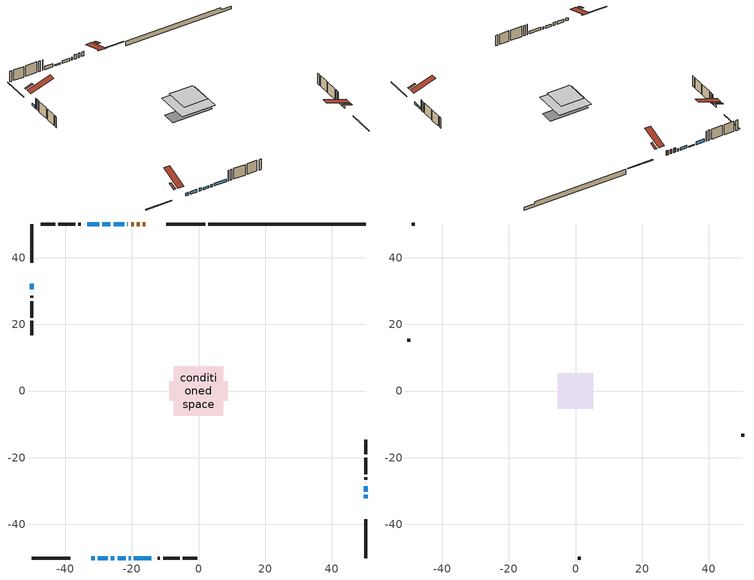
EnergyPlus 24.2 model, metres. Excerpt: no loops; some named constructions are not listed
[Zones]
conditioned space
 floor outside (Floor1 construction): -2.46,-2.46 -2.46,2.46 2.46,2.46 2.46,-2.46 z0.77
 floor adiabatic (AdiabaticFloorConstruction): -7.38,-7.38 -7.38,7.38 7.38,7.38 7.38,-7.38 z3.21
 floor foundation (Slab1 construction): -8.84,-2.97 -8.84,2.97 8.84,2.97 8.84,-2.97 z-1.52
 wall outside (RimJoist1 construction): 1.96,50.13 -9.62,50.13 / -50.13,-50.13 -38.56,-50.13 / -50.13,50.13 -50.13,38.56 / 50.13,-50.13 50.13,-38.56 z0.77:1.07
 wall outside (AdiabaticWallConstruction 1): -15.96,50.13 -16.77,50.13 / -17.7,50.13 -18.49,50.13 / -19.41,50.13 -20.24,50.13 z0.77:2.8
 wall outside (AdiabaticWallConstruction): -21.17,50.13 -21.38,50.13 / -32.22,-50.13 -31.2,-50.13 / -30.27,-50.13 -27.22,-50.13 z0.77:1.99; -50.13,32.22 -50.13,30.54 z0.77:1.81; 50.13,-32.22 50.13,-31.15 / -22.31,50.13 -25.51,50.13 z0.77:2.07; 50.13,-30.22 50.13,-28.54 / -24.3,-50.13 -21.86,-50.13 / -20.93,-50.13 -20.32,-50.13 z0.77:1.79; -26.29,-50.13 -25.23,-50.13 z0.77:2.09; -26.44,50.13 -28.88,50.13 z0.77:1.38; -29.81,50.13 -33.47,50.13 z0.77:2.24; -19.39,-50.13 -14.18,-50.13 z0.77:2.01
 wall outside (Wall1 construction): -34.4,50.13 -34.43,50.13 / -13.25,-50.13 -13.22,-50.13 / -50.13,29.61 -50.13,29.58 / 50.13,-27.61 50.13,-27.58 z0.77:5.65
 wall outside (Wall2 construction): -35.36,50.13 -36.09,50.13 / -12.29,-50.13 -11.56,-50.13 / -50.13,28.65 -50.13,27.92 / 50.13,-26.65 50.13,-25.92 z0.77:5.65
 wall outside (Wall3 construction): -37.01,50.13 -42.03,50.13 / -10.63,-50.13 -5.62,-50.13 / -50.13,26.99 -50.13,21.98 / 50.13,-24.99 50.13,-19.98 z0.77:5.65
 wall outside (Wall4 construction): -42.96,50.13 -47.35,50.13 / -4.69,-50.13 -0.3,-50.13 / -50.13,21.05 -50.13,16.66 / 50.13,-19.05 50.13,-14.66 z0.77:5.65
 wall foundation (FoundationWall1 construction): 2.89,50.13,-1.52 2.89,50.13,0.77 45.4,50.13,0.77 45.4,50.13,-0.2 50.13,50.13,-0.2 50.13,50.13,-1.52
 window (WindowConstruction 9): -21.17,50.13 -21.38,50.13 z0.77:1.99
 window (WindowConstruction 3): -50.13,32.21 -50.13,30.54 z0.77:1.81
 window (WindowConstruction 4): 50.13,-32.21 50.13,-31.15 z0.77:2.07
 window (WindowConstruction 5): -22.31,50.13 -25.51,50.13 z0.77:2.07
 window (WindowConstruction 6): -32.21,-50.13 -31.2,-50.13 z0.77:1.99
 window (WindowConstruction 7): -30.27,-50.13 -27.22,-50.13 z0.77:1.99
 window (WindowConstruction): 50.13,-30.22 50.13,-28.54 z0.77:1.78
 window (WindowConstruction 8): -26.29,-50.13 -25.23,-50.13 z0.77:2.09
 window (WindowConstruction 10): -26.44,50.13 -28.88,50.13 z0.77:1.38
 window (WindowConstruction 11): -24.3,-50.13 -21.86,-50.13 z0.77:1.78
 window (WindowConstruction 12): -20.93,-50.13 -20.32,-50.13 z0.77:1.78
 window (WindowConstruction 1): -29.81,50.13 -33.47,50.13 z0.77:2.24
 window (WindowConstruction 2): -19.39,-50.13 -14.18,-50.13 z0.77:2.01
 door (Door): -15.96,50.13 -16.77,50.13 z0.77:2.8
 door (Door 1): -17.7,50.13 -18.49,50.13 z0.77:2.8
 door (Door 2): -19.41,50.13 -20.24,50.13 z0.77:2.8
 ceiling adiabatic (AdiabaticFloorConstruction): 7.38,-7.38 7.38,7.38 -7.38,7.38 -7.38,-7.38 z3.21
 roof outside (Roof1 construction): -11.4,50.13,5.65 -11.4,46.91,6.72 -10.55,46.91,6.72 -10.55,50.13,5.65; -36.78,-50.13,5.65 -36.78,-46.91,6.72 -37.63,-46.91,6.72 -37.63,-50.13,5.65; -50.13,36.78,5.65 -46.91,36.78,6.72 -46.91,37.63,6.72 -50.13,37.63,5.65; 50.13,-36.78,5.65 46.91,-36.78,6.72 46.91,-37.63,6.72 50.13,-37.63,5.65
attic - vented
 floor to conditioned space (Floor2 construction Reversed): -5.27,-5.27 -5.27,5.27 5.27,5.27 5.27,-5.27 z5.65
 wall outside (Wall5 construction): -48.27,50.13 -49.2,50.13 / 0.63,-50.13 1.55,-50.13 / -50.13,15.73 -50.13,14.8 / 50.13,-13.73 50.13,-12.81 z0.77:5.65
 roof outside (Roof2 construction): -15.03,50.13,5.65 -15.03,39.86,9.07 -12.32,39.86,9.07 -12.32,50.13,5.65; -33.14,-50.13,5.65 -33.14,-39.86,9.07 -35.85,-39.86,9.07 -35.85,-50.13,5.65; -50.13,33.14,5.65 -39.86,33.14,9.07 -39.86,35.85,9.07 -50.13,35.85,5.65; 50.13,-33.14,5.65 39.86,-33.14,9.07 39.86,-35.85,9.07 50.13,-35.85,5.65
[Material] Roughness=Rough; Thermal Absorptance=0.9
Name | Thickness {m} | Conductivity {W/m-K} | Density {kg/m3} | Specific Heat {J/kg-K} | Solar Absorptance | Visible Absorptance
ceiling loosefill ins | 0.254 | 0.0480833 | 16.02 | 1046.75 | 0.7 | 0.7
ceiling stud and cavity | 0.1397 | 0.415372 | 65.682 | 1177.47 | 0.7 | 0.7
gypsum board | 0.0127 | 0.160291 | 801 | 837.4 | 0.6 | 0.6
[Construction]
Floor2 construction: ceiling loosefill ins, ceiling stud and cavity, gypsum board
[EnergyManagementSystem:Program]
infil_program: Set p_m = 0.14; Set p_s = 0.22; Set s_m = 270; Set s_s = 370; Set z_m = 9.99744; Set z_s = 5.782527564975189; Set f_t = (((s_m/z_m)^p_m)*((z_s/s_s)^p_s)); Set Tdiff = tin_s-tout_s; Set dT = @Abs Tdiff; Set c = 0.0804; Set Cs = 0.1068; Set Cw = 0.1507; Set n = 0.65; Set sft = (f_t*0.54); Set temp1 = ((c*Cw)*((sft*site_vw_s)^(2*n)))^2; Set Qinf = (((c*Cs*(dT^n))^2)+temp1)^0.5; Set Qinf = (@Max Qinf 0); Set mech_vent_house_fan_sensible_load_act = 0.0; Set mech_vent_house_fan_latent_load_act = 0.0; Set OASupInPb = out_pb_s; Set OASupInTemp = tout_s; Set OASupInW = out_wt_s; Set OASupRho = (@RhoAirFnPbTdbW OASupInPb OASupInTemp OASupInW); Set OASupCp = (@CpAirFnW OASupInW); Set OASupInEnth = (@HFnTdbW OASupInTemp OASupInW); Set ZoneTemp = tin_s; Set ZoneW = win_s; Set ZoneCp = (@CpAirFnW ZoneW); Set ZoneAirEnth = (@HFnTdbW ZoneTemp ZoneW); Set mech_vent_house_fan_cfis_act = 0.0; Set QWHV_cfis_sup = 0.0; Set QWHV_cfis_suppl_sup = 0.0; Set QWHV_cfis_suppl_exh = 0.0; Set Qrange = 0; Set Qrange = Qrange + 0.075 * mech_vent_range_fan_0_sch_s; Set Qbath = 0; Set Qbath = Qbath + 0.033 * mech_vent_bath_fan_0_sch_s; Set Qbath = Qbath + 0.033 * mech_vent_bath_fan_1_sch_s; Set Qdryer = 0; Set Qdryer = Qdryer + 0.00308 * clothes_dryer_exhaust_0_sch_s; Set QWHV_sup = 0.0; Set QWHV_exh = 0.0; Set Qsupply = QWHV_sup + QWHV_cfis_sup + QWHV_cfis_suppl_sup; Set Qexhaust = Qrange + Qbath + Qdryer + QWHV_exh + QWHV_cfis_suppl_exh; Set Qfan = (@Max Qexhaust Qsupply); Set Qducts = 0; If Qducts < 0; Set Qsupply = Qsupply - Qducts; Else; Set Qexhaust = Qexhaust + Qducts; EndIf; Set Qfan_with_ducts = (@Max Qexhaust Qsupply); Set Qimb = (@Abs (Qsupply - Qexhaust)); If Qinf + Qimb > 0; Set Qtot = Qfan_with_ducts + (Qinf^2) / (Qinf + Qimb); Else; Set Qtot = Qfan_with_ducts; EndIf; Set Qinf_adj = Qtot - Qfan; Set infil_flow_act = Qinf_adj; Set infil_program_Qinf = Qinf_adj; Set infil_program_Qfan = Qfan; Set Qload = Qfan; Set Effectiveness_Sens = 0.0; Set Effectiveness_Lat = 0.0; Set Fan_MFR = Qload * OASupRho; Set ZoneInEnth = OASupInEnth; Set ZoneInTemp = OASupInTemp; Set FanTotalToCond = Fan_MFR * (ZoneInEnth - ZoneAirEnth); Set FanSensToCond = Fan_MFR * ZoneCp * (ZoneInTemp - ZoneTemp); Set FanLatToCond = FanTotalToCond - FanSensToCond; Set mech_vent_house_fan_sensible_load_act = mech_vent_house_fan_sensible_load_act + FanSensToCond; Set mech_vent_house_fan_latent_load_act = mech_vent_house_fan_latent_load_act + FanLatToCond
natural_vent_program: Set Tin = tin_s; Set Tout = tout_s; Set Wout = out_wt_s; Set Pbar = out_pb_s; Set Phiout = (@RhFnTdbWPb Tout Wout Pbar); Set MaxHR = 0.0115; Set Tnvsp = (htg_sp_s + clg_sp_s) / 2; Set NVavail = natural_vent_s; Set ClgSsnAvail = cool_season; Set Qnv = 0; Set Qwhf = 0; Set whole_house_fan_mix_act = 0; Set whole_house_fan_act = 0; If ((Wout < MaxHR) && (Tin > Tout) && (Tin > Tnvsp) && (ClgSsnAvail > 0)); Set WHF_Flow = 0; Set Adj = (Tin-Tnvsp)/(Tin-Tout); Set Adj = (@Min Adj 1); Set Adj = (@Max Adj 0); If (WHF_Flow > 0); Set Qwhf = WHF_Flow*Adj; Set whole_house_fan_mix_act = WHF_Flow*Adj; Set WHF_W = 0; Set whole_house_fan_act = WHF_W*Adj; ElseIf (NVavail > 0); Set NVArea = 0.0; Set Cs = 0.00021268451210329896; Set Cw = 3.414004255061607e-05; Set Tdiff = Tin-Tout; Set dT = (@Abs Tdiff); Set Vwind = site_vw_s; Set SGNV = NVArea*Adj*((((Cs*dT)+(Cw*(Vwind^2)))^0.5)/1000); Set MaxNV = 4.827780077581824; Set Qnv = (@Min SGNV MaxNV); EndIf; EndIf; Set natural_vent_flow_act = Qnv; Set whole_house_fan_flow_act = Qwhf; Set natural_vent_program_Qnv = Qnv; Set natural_vent_program_Qwhf = Qwhf
total_airflows_program: Set total_infil_flow_rate = 0; Set total_mechvent_flow_rate = 0; Set total_natvent_flow_rate = 0; Set total_whf_flow_rate = 0; Set total_infil_flow_rate = total_infil_flow_rate + (infil_program_Qinf * 1); Set total_mechvent_flow_rate = total_mechvent_flow_rate + (infil_program_Qfan * 1); Set total_natvent_flow_rate = total_natvent_flow_rate + (natural_vent_program_Qnv * 1); Set total_whf_flow_rate = total_whf_flow_rate + (natural_vent_program_Qwhf * 1)
total_loads_program: Set loads_htg_tot = 0; Set loads_clg_tot = 0; If htg_load_cond > 0; Set loads_htg_tot = loads_htg_tot + (htg_load_cond - clg_load_cond) * 1.0; EndIf; Set loads_htg_tot = (@Max loads_htg_tot 0); If clg_load_cond > 0; Set loads_clg_tot = loads_clg_tot + (clg_load_cond - htg_load_cond) * 0.0; EndIf; Set loads_clg_tot = (@Max loads_clg_tot 0)
unit_heater_supply_fan_1_disaggregate_program: Set unit_heater_supply_fan_1_primary_htg = 0; If unit_heater_htg_coil_1_s > 0; Set unit_heater_supply_fan_1_primary_htg = unit_heater_supply_fan_1_s; EndIf
unit_heater_supply_fan_disaggregate_program: Set unit_heater_supply_fan_primary_htg = 0; If unit_heater_htg_coil_s > 0; Set unit_heater_supply_fan_primary_htg = unit_heater_supply_fan_s; EndIf
unmet_hours_program: Set htg_unmet_hours = 0; Set clg_unmet_hours = 0; Set unit_htg_unmet_hours = 0; If ((DayOfYear >= 1) && (DayOfYear <= 365)); Set unit_htg_unmet_hours = unit_htg_unmet_hours + conditioned_space_htg_unmet_s; If unit_htg_unmet_hours > htg_unmet_hours; Set htg_unmet_hours = unit_htg_unmet_hours; EndIf; EndIf
water_heater_EC_adj: If WarmupFlag == 0; Set dhw_e_cons = water_heater_energy + water_heater_on_cycle_parasitic + water_heater_off_cycle_parasitic; Set water_heater_ec_adj_act = 0.0 * dhw_e_cons / 1; EndIf
[EnergyManagementSystem:ProgramCallingManager]
component_loads_program_calling_manager: EndOfZoneTimestepAfterZoneReporting; component_loads_program
fridge_schedule_program_calling_manager: BeginZoneTimestepAfterInitHeatBalance; fridge_schedule_program
furnace_supply_fan_disaggregate_program_calling_manager: EndOfSystemTimestepBeforeHVACReporting; furnace_supply_fan_disaggregate_program
infil_program_calling_manager: BeginZoneTimestepAfterInitHeatBalance; infil_program
natural_vent_program_calling_manager: BeginZoneTimestepAfterInitHeatBalance; natural_vent_program
total_airflows_program_calling_manager: EndOfZoneTimestepAfterZoneReporting; total_airflows_program
total_loads_program_calling_manager: EndOfZoneTimestepAfterZoneReporting; total_loads_program
unit_heater_supply_fan_1_disaggregate_program_calling_manager: EndOfSystemTimestepBeforeHVACReporting; unit_heater_supply_fan_1_disaggregate_program
unit_heater_supply_fan_disaggregate_program_calling_manager: EndOfSystemTimestepBeforeHVACReporting; unit_heater_supply_fan_disaggregate_program
unmet_hours_program_calling_manager: EndOfZoneTimestepBeforeZoneReporting; unmet_hours_program
water_heater_EC_adj_ProgramManager: EndOfSystemTimestepBeforeHVACReporting; water_heater_EC_adj
[EnergyManagementSystem:OutputVariable] Type of Data in Variable=Summed
Name | EMS Variable | Update Frequency | EMS Program or Subroutine | Units
furnace supply fan disaggregate htg primary | furnace_supply_fan_primary_htg | SystemTimestep | furnace_supply_fan_disaggregate_program | J
unit heater supply fan 1 disaggregate htg primary | unit_heater_supply_fan_1_primary_htg | SystemTimestep | unit_heater_supply_fan_1_disaggregate_program | J
unit heater supply fan disaggregate htg primary | unit_heater_supply_fan_primary_htg | SystemTimestep | unit_heater_supply_fan_disaggregate_program | J
loads_htg_tot_peakload_outvar; loads_htg_tot_annual_outvar; Energy Management System Output Variable 1; Energy Management System Output Variable 45 | loads_htg_tot | ZoneTimestep | total_loads_program | J
loads_clg_tot_peakload_outvar; loads_clg_tot_annual_outvar; Energy Management System Output Variable 2; Energy Management System Output Variable 46 | loads_clg_tot | ZoneTimestep | total_loads_program | J
htg_unmet_hours_annual_outvar; Energy Management System Output Variable 3 | htg_unmet_hours | ZoneTimestep | unmet_hours_program | hr
clg_unmet_hours_annual_outvar; Energy Management System Output Variable 4 | clg_unmet_hours | ZoneTimestep | unmet_hours_program | hr
loads_htg_roofs_annual_outvar; Energy Management System Output Variable 5 | loads_htg_roofs | ZoneTimestep | component_loads_program | J
loads_htg_ceilings_annual_outvar; Energy Management System Output Variable 6 | loads_htg_ceilings | ZoneTimestep | component_loads_program | J
loads_htg_walls_annual_outvar; Energy Management System Output Variable 7 | loads_htg_walls | ZoneTimestep | component_loads_program | J
loads_htg_rim_joists_annual_outvar; Energy Management System Output Variable 8 | loads_htg_rim_joists | ZoneTimestep | component_loads_program | J
loads_htg_foundation_walls_annual_outvar; Energy Management System Output Variable 9 | loads_htg_foundation_walls | ZoneTimestep | component_loads_program | J
loads_htg_doors_annual_outvar; Energy Management System Output Variable 10 | loads_htg_doors | ZoneTimestep | component_loads_program | J
loads_htg_windows_conduction_annual_outvar; Energy Management System Output Variable 11 | loads_htg_windows_conduction | ZoneTimestep | component_loads_program | J
loads_htg_windows_solar_annual_outvar; Energy Management System Output Variable 12 | loads_htg_windows_solar | ZoneTimestep | component_loads_program | J
loads_htg_skylights_conduction_annual_outvar; Energy Management System Output Variable 13 | loads_htg_skylights_conduction | ZoneTimestep | component_loads_program | J
loads_htg_skylights_solar_annual_outvar; Energy Management System Output Variable 14 | loads_htg_skylights_solar | ZoneTimestep | component_loads_program | J
loads_htg_floors_annual_outvar; Energy Management System Output Variable 15 | loads_htg_floors | ZoneTimestep | component_loads_program | J
loads_htg_slabs_annual_outvar; Energy Management System Output Variable 16 | loads_htg_slabs | ZoneTimestep | component_loads_program | J
loads_htg_internal_mass_annual_outvar; Energy Management System Output Variable 17 | loads_htg_internal_mass | ZoneTimestep | component_loads_program | J
loads_htg_infil_annual_outvar; Energy Management System Output Variable 18 | loads_htg_infil | ZoneTimestep | component_loads_program | J
loads_htg_natvent_annual_outvar; Energy Management System Output Variable 19 | loads_htg_natvent | ZoneTimestep | component_loads_program | J
loads_htg_mechvent_annual_outvar; Energy Management System Output Variable 20 | loads_htg_mechvent | ZoneTimestep | component_loads_program | J
loads_htg_whf_annual_outvar; Energy Management System Output Variable 21 | loads_htg_whf | ZoneTimestep | component_loads_program | J
loads_htg_ducts_annual_outvar; Energy Management System Output Variable 22 | loads_htg_ducts | ZoneTimestep | component_loads_program | J
loads_htg_intgains_annual_outvar; Energy Management System Output Variable 23 | loads_htg_intgains | ZoneTimestep | component_loads_program | J
loads_htg_lighting_annual_outvar; Energy Management System Output Variable 24 | loads_htg_lighting | ZoneTimestep | component_loads_program | J
loads_clg_roofs_annual_outvar; Energy Management System Output Variable 25 | loads_clg_roofs | ZoneTimestep | component_loads_program | J
loads_clg_ceilings_annual_outvar; Energy Management System Output Variable 26 | loads_clg_ceilings | ZoneTimestep | component_loads_program | J
loads_clg_walls_annual_outvar; Energy Management System Output Variable 27 | loads_clg_walls | ZoneTimestep | component_loads_program | J
loads_clg_rim_joists_annual_outvar; Energy Management System Output Variable 28 | loads_clg_rim_joists | ZoneTimestep | component_loads_program | J
loads_clg_foundation_walls_annual_outvar; Energy Management System Output Variable 29 | loads_clg_foundation_walls | ZoneTimestep | component_loads_program | J
loads_clg_doors_annual_outvar; Energy Management System Output Variable 30 | loads_clg_doors | ZoneTimestep | component_loads_program | J
loads_clg_windows_conduction_annual_outvar; Energy Management System Output Variable 31 | loads_clg_windows_conduction | ZoneTimestep | component_loads_program | J
loads_clg_windows_solar_annual_outvar; Energy Management System Output Variable 32 | loads_clg_windows_solar | ZoneTimestep | component_loads_program | J
loads_clg_skylights_conduction_annual_outvar; Energy Management System Output Variable 33 | loads_clg_skylights_conduction | ZoneTimestep | component_loads_program | J
loads_clg_skylights_solar_annual_outvar; Energy Management System Output Variable 34 | loads_clg_skylights_solar | ZoneTimestep | component_loads_program | J
loads_clg_floors_annual_outvar; Energy Management System Output Variable 35 | loads_clg_floors | ZoneTimestep | component_loads_program | J
loads_clg_slabs_annual_outvar; Energy Management System Output Variable 36 | loads_clg_slabs | ZoneTimestep | component_loads_program | J
loads_clg_internal_mass_annual_outvar; Energy Management System Output Variable 37 | loads_clg_internal_mass | ZoneTimestep | component_loads_program | J
loads_clg_infil_annual_outvar; Energy Management System Output Variable 38 | loads_clg_infil | ZoneTimestep | component_loads_program | J
loads_clg_natvent_annual_outvar; Energy Management System Output Variable 39 | loads_clg_natvent | ZoneTimestep | component_loads_program | J
loads_clg_mechvent_annual_outvar; Energy Management System Output Variable 40 | loads_clg_mechvent | ZoneTimestep | component_loads_program | J
loads_clg_whf_annual_outvar; Energy Management System Output Variable 41 | loads_clg_whf | ZoneTimestep | component_loads_program | J
loads_clg_ducts_annual_outvar; Energy Management System Output Variable 42 | loads_clg_ducts | ZoneTimestep | component_loads_program | J
loads_clg_intgains_annual_outvar; Energy Management System Output Variable 43 | loads_clg_intgains | ZoneTimestep | component_loads_program | J
loads_clg_lighting_annual_outvar; Energy Management System Output Variable 44 | loads_clg_lighting | ZoneTimestep | component_loads_program | J
[Schedule:Day:Interval]
interior lighting schedule day: No, 01:00, 0.108182, 04:00, 0.0901515, 05:00, 0.0991667, 06:00, 0.162273, 07:00, 0.270455, 08:00, 0.342576, 10:00, 0.369621, 11:00, 0.351591, 12:00, 0.333561, 13:00, 0.324545, 14:00, 0.31553, 15:00, 0.333561, 16:00, 0.369621, 17:00, 0.450758, 18:00, 0.585985, 19:00, 0.775303, 20:00, 0.955606, 21:00, 0.991667, 22:00, 0.712197, 23:00, 0.360606, 24:00, 0.162273
interior lighting schedule day 1: No, 01:00, 0.100909, 04:00, 0.0840909, 05:00, 0.0925, 06:00, 0.151364, 07:00, 0.252273, 08:00, 0.319545, 10:00, 0.344773, 11:00, 0.327955, 12:00, 0.311136, 13:00, 0.302727, 14:00, 0.294318, 15:00, 0.311136, 16:00, 0.344773, 17:00, 0.420455, 18:00, 0.546591, 19:00, 0.723182, 20:00, 0.891364, 21:00, 0.925, 22:00, 0.664318, 23:00, 0.336364, 24:00, 0.151364
interior lighting schedule day 2: No, 01:00, 0.0927273, 04:00, 0.0772727, 05:00, 0.085, 06:00, 0.139091, 07:00, 0.231818, 08:00, 0.293636, 10:00, 0.316818, 11:00, 0.301364, 12:00, 0.285909, 13:00, 0.278182, 14:00, 0.270455, 15:00, 0.285909, 16:00, 0.316818, 17:00, 0.386364, 18:00, 0.502273, 19:00, 0.664545, 20:00, 0.819091, 21:00, 0.85, 22:00, 0.610455, 23:00, 0.309091, 24:00, 0.139091
interior lighting schedule day 3: No, 01:00, 0.0845455, 04:00, 0.0704545, 05:00, 0.0775, 06:00, 0.126818, 07:00, 0.211364, 08:00, 0.267727, 10:00, 0.288864, 11:00, 0.274773, 12:00, 0.260682, 13:00, 0.253636, 14:00, 0.246591, 15:00, 0.260682, 16:00, 0.288864, 17:00, 0.352273, 18:00, 0.457955, 19:00, 0.605909, 20:00, 0.746818, 21:00, 0.775, 22:00, 0.556591, 23:00, 0.281818, 24:00, 0.126818
interior lighting schedule day 4: No, 01:00, 0.0763636, 04:00, 0.0636364, 05:00, 0.07, 06:00, 0.114545, 07:00, 0.190909, 08:00, 0.241818, 10:00, 0.260909, 11:00, 0.248182, 12:00, 0.235455, 13:00, 0.229091, 14:00, 0.222727, 15:00, 0.235455, 16:00, 0.260909, 17:00, 0.318182, 18:00, 0.413636, 19:00, 0.547273, 20:00, 0.674545, 21:00, 0.7, 22:00, 0.502727, 23:00, 0.254545, 24:00, 0.114545
interior lighting schedule day 5: No, 01:00, 0.0727273, 04:00, 0.0606061, 05:00, 0.0666667, 06:00, 0.109091, 07:00, 0.181818, 08:00, 0.230303, 10:00, 0.248485, 11:00, 0.236364, 12:00, 0.224242, 13:00, 0.218182, 14:00, 0.212121, 15:00, 0.224242, 16:00, 0.248485, 17:00, 0.30303, 18:00, 0.393939, 19:00, 0.521212, 20:00, 0.642424, 21:00, 0.666667, 22:00, 0.478788, 23:00, 0.242424, 24:00, 0.109091
interior lighting schedule day 6: No, 01:00, 0.0745455, 04:00, 0.0621212, 05:00, 0.0683333, 06:00, 0.111818, 07:00, 0.186364, 08:00, 0.236061, 10:00, 0.254697, 11:00, 0.242273, 12:00, 0.229848, 13:00, 0.223636, 14:00, 0.217424, 15:00, 0.229848, 16:00, 0.254697, 17:00, 0.310606, 18:00, 0.403788, 19:00, 0.534242, 20:00, 0.658485, 21:00, 0.683333, 22:00, 0.490758, 23:00, 0.248485, 24:00, 0.111818
interior lighting schedule day 7: No, 01:00, 0.08, 04:00, 0.0666667, 05:00, 0.0733333, 06:00, 0.12, 07:00, 0.2, 08:00, 0.253333, 10:00, 0.273333, 11:00, 0.26, 12:00, 0.246667, 13:00, 0.24, 14:00, 0.233333, 15:00, 0.246667, 16:00, 0.273333, 17:00, 0.333333, 18:00, 0.433333, 19:00, 0.573333, 20:00, 0.706667, 21:00, 0.733333, 22:00, 0.526667, 23:00, 0.266667, 24:00, 0.12
interior lighting schedule day 8: No, 01:00, 0.0890909, 04:00, 0.0742424, 05:00, 0.0816667, 06:00, 0.133636, 07:00, 0.222727, 08:00, 0.282121, 10:00, 0.304394, 11:00, 0.289545, 12:00, 0.274697, 13:00, 0.267273, 14:00, 0.259848, 15:00, 0.274697, 16:00, 0.304394, 17:00, 0.371212, 18:00, 0.482576, 19:00, 0.638485, 20:00, 0.78697, 21:00, 0.816667, 22:00, 0.586515, 23:00, 0.29697, 24:00, 0.133636
interior lighting schedule day 9: No, 01:00, 0.0972727, 04:00, 0.0810606, 05:00, 0.0891667, 06:00, 0.145909, 07:00, 0.243182, 08:00, 0.30803, 10:00, 0.332348, 11:00, 0.316136, 12:00, 0.299924, 13:00, 0.291818, 14:00, 0.283712, 15:00, 0.299924, 16:00, 0.332348, 17:00, 0.405303, 18:00, 0.526894, 19:00, 0.697121, 20:00, 0.859242, 21:00, 0.891667, 22:00, 0.640379, 23:00, 0.324242, 24:00, 0.145909
interior lighting schedule day 10: No, 01:00, 0.105455, 04:00, 0.0878788, 05:00, 0.0966667, 06:00, 0.158182, 07:00, 0.263636, 08:00, 0.333939, 10:00, 0.360303, 11:00, 0.342727, 12:00, 0.325152, 13:00, 0.316364, 14:00, 0.307576, 15:00, 0.325152, 16:00, 0.360303, 17:00, 0.439394, 18:00, 0.571212, 19:00, 0.755758, 20:00, 0.931515, 21:00, 0.966667, 22:00, 0.694242, 23:00, 0.351515, 24:00, 0.158182
interior lighting schedule day 11: No, 01:00, 0.109091, 04:00, 0.0909091, 05:00, 0.1, 06:00, 0.163636, 07:00, 0.272727, 08:00, 0.345455, 10:00, 0.372727, 11:00, 0.354545, 12:00, 0.336364, 13:00, 0.327273, 14:00, 0.318182, 15:00, 0.336364, 16:00, 0.372727, 17:00, 0.454545, 18:00, 0.590909, 19:00, 0.781818, 20:00, 0.963636, 21:00, 1, 22:00, 0.718182, 23:00, 0.363636, 24:00, 0.163636
interior lighting schedule default day; occupants schedule default day; clothes dryer schedule default day; cooking range schedule default day; mech vent bath fan 0 schedule default day; mech vent bath fan 1 schedule default day; mech vent range fan 0 schedule default day; misc plug loads schedule default day; general water use schedule default day; clothes dryer exhaust 0 schedule default day; cooling season schedule day; cooling season schedule day 2; cooling season schedule default day; exterior lighting schedule default day; natural vent schedule default day: No, 24:00, 0
occupants schedule day: No, 05:00, 0.426829, 06:00, 0.719512, 07:00, 1, 08:00, 0.670732, 09:00, 0.329268, 14:00, 0.170732, 15:00, 0.231707, 16:00, 0.329268, 17:00, 0.5, 18:00, 0.670732, 19:00, 0.829268, 21:00, 1, 22:00, 0.853659, 23:00, 0.646341, 24:00, 0.426829
clothes dryer schedule day; clothes dryer exhaust 0 schedule day: No, 01:00, 0.123457, 02:00, 0.0740741, 03:00, 0.0493827, 04:00, 0.0246914, 05:00, 0.0493827, 06:00, 0.0740741, 07:00, 0.197531, 08:00, 0.395062, 09:00, 0.592593, 10:00, 0.839506, 11:00, 0.962963, 12:00, 1, 13:00, 0.91358, 14:00, 0.82716, 15:00, 0.716049, 16:00, 0.753086, 17:00, 0.679012, 18:00, 0.666667, 20:00, 0.62963, 21:00, 0.641975, 22:00, 0.666667, 23:00, 0.54321, 24:00, 0.296296
cooking range schedule day: No, 05:00, 0.0597015, 06:00, 0.11194, 07:00, 0.171642, 08:00, 0.291045, 11:00, 0.343284, 12:00, 0.402985, 13:00, 0.462687, 14:00, 0.343284, 15:00, 0.291045, 16:00, 0.402985, 17:00, 0.567164, 18:00, 1, 19:00, 0.850746, 20:00, 0.432836, 21:00, 0.291045, 22:00, 0.231343, 23:00, 0.171642, 24:00, 0.11194
mech vent bath fan 0 schedule day; mech vent bath fan 1 schedule day: No, 07:00, 0, 08:00, 1, 09:00, 0.2, 24:00, 0
mech vent range fan 0 schedule day: No, 18:00, 0, 19:00, 1, 20:00, 0.2, 24:00, 0
misc plug loads schedule day: No, 06:00, 0.705882, 07:00, 0.745098, 08:00, 0.803922, 15:00, 0.823529, 16:00, 0.862745, 17:00, 0.921569, 18:00, 0.980392, 19:00, 1, 20:00, 0.980392, 21:00, 0.941176, 22:00, 0.862745, 23:00, 0.784314, 24:00, 0.72549
general water use schedule day: No, 01:00, 0.315068, 03:00, 0.287671, 04:00, 0.342466, 05:00, 0.369863, 06:00, 0.520548, 07:00, 0.60274, 08:00, 0.534247, 10:00, 0.506849, 11:00, 0.465753, 14:00, 0.479452, 15:00, 0.534247, 16:00, 0.589041, 17:00, 0.69863, 18:00, 0.876712, 19:00, 0.890411, 20:00, 0.986301, 21:00, 1, 22:00, 0.863014, 23:00, 0.616438, 24:00, 0.465753
cooling season schedule day 1: No, 24:00, 1
exterior lighting schedule day: No, 01:00, 0.566667, 03:00, 0.524167, 05:00, 0.495833, 06:00, 0.5525, 07:00, 0.623333, 08:00, 0.580833, 09:00, 0.439167, 10:00, 0.354167, 12:00, 0.34, 13:00, 0.354167, 14:00, 0.396667, 15:00, 0.425, 16:00, 0.495833, 17:00, 0.623333, 18:00, 0.793333, 19:00, 0.906667, 20:00, 0.963333, 21:00, 0.991667, 22:00, 0.920833, 23:00, 0.793333, 24:00, 0.665833
exterior lighting schedule day 1: No, 01:00, 0.528571, 03:00, 0.488929, 05:00, 0.4625, 06:00, 0.515357, 07:00, 0.581429, 08:00, 0.541786, 09:00, 0.409643, 10:00, 0.330357, 12:00, 0.317143, 13:00, 0.330357, 14:00, 0.37, 15:00, 0.396429, 16:00, 0.4625, 17:00, 0.581429, 18:00, 0.74, 19:00, 0.845714, 20:00, 0.898571, 21:00, 0.925, 22:00, 0.858929, 23:00, 0.74, 24:00, 0.621071
exterior lighting schedule day 10: No, 01:00, 0.552381, 03:00, 0.510952, 05:00, 0.483333, 06:00, 0.538571, 07:00, 0.607619, 08:00, 0.56619, 09:00, 0.428095, 10:00, 0.345238, 12:00, 0.331429, 13:00, 0.345238, 14:00, 0.386667, 15:00, 0.414286, 16:00, 0.483333, 17:00, 0.607619, 18:00, 0.773333, 19:00, 0.88381, 20:00, 0.939048, 21:00, 0.966667, 22:00, 0.897619, 23:00, 0.773333, 24:00, 0.649048
exterior lighting schedule day 11: No, 01:00, 0.571429, 03:00, 0.528571, 05:00, 0.5, 06:00, 0.557143, 07:00, 0.628571, 08:00, 0.585714, 09:00, 0.442857, 10:00, 0.357143, 12:00, 0.342857, 13:00, 0.357143, 14:00, 0.4, 15:00, 0.428571, 16:00, 0.5, 17:00, 0.628571, 18:00, 0.8, 19:00, 0.914286, 20:00, 0.971429, 21:00, 1, 22:00, 0.928571, 23:00, 0.8, 24:00, 0.671429
exterior lighting schedule day 2: No, 01:00, 0.485714, 03:00, 0.449286, 05:00, 0.425, 06:00, 0.473571, 07:00, 0.534286, 08:00, 0.497857, 09:00, 0.376429, 10:00, 0.303571, 12:00, 0.291429, 13:00, 0.303571, 14:00, 0.34, 15:00, 0.364286, 16:00, 0.425, 17:00, 0.534286, 18:00, 0.68, 19:00, 0.777143, 20:00, 0.825714, 21:00, 0.85, 22:00, 0.789286, 23:00, 0.68, 24:00, 0.570714
exterior lighting schedule day 3: No, 01:00, 0.442857, 03:00, 0.409643, 05:00, 0.3875, 06:00, 0.431786, 07:00, 0.487143, 08:00, 0.453929, 09:00, 0.343214, 10:00, 0.276786, 12:00, 0.265714, 13:00, 0.276786, 14:00, 0.31, 15:00, 0.332143, 16:00, 0.3875, 17:00, 0.487143, 18:00, 0.62, 19:00, 0.708571, 20:00, 0.752857, 21:00, 0.775, 22:00, 0.719643, 23:00, 0.62, 24:00, 0.520357
exterior lighting schedule day 4: No, 01:00, 0.4, 03:00, 0.37, 05:00, 0.35, 06:00, 0.39, 07:00, 0.44, 08:00, 0.41, 09:00, 0.31, 10:00, 0.25, 12:00, 0.24, 13:00, 0.25, 14:00, 0.28, 15:00, 0.3, 16:00, 0.35, 17:00, 0.44, 18:00, 0.56, 19:00, 0.64, 20:00, 0.68, 21:00, 0.7, 22:00, 0.65, 23:00, 0.56, 24:00, 0.47
exterior lighting schedule day 5: No, 01:00, 0.380952, 03:00, 0.352381, 05:00, 0.333333, 06:00, 0.371429, 07:00, 0.419048, 08:00, 0.390476, 09:00, 0.295238, 10:00, 0.238095, 12:00, 0.228571, 13:00, 0.238095, 14:00, 0.266667, 15:00, 0.285714, 16:00, 0.333333, 17:00, 0.419048, 18:00, 0.533333, 19:00, 0.609524, 20:00, 0.647619, 21:00, 0.666667, 22:00, 0.619048, 23:00, 0.533333, 24:00, 0.447619
exterior lighting schedule day 6: No, 01:00, 0.390476, 03:00, 0.36119, 05:00, 0.341667, 06:00, 0.380714, 07:00, 0.429524, 08:00, 0.400238, 09:00, 0.302619, 10:00, 0.244048, 12:00, 0.234286, 13:00, 0.244048, 14:00, 0.273333, 15:00, 0.292857, 16:00, 0.341667, 17:00, 0.429524, 18:00, 0.546667, 19:00, 0.624762, 20:00, 0.66381, 21:00, 0.683333, 22:00, 0.634524, 23:00, 0.546667, 24:00, 0.45881
exterior lighting schedule day 7: No, 01:00, 0.419048, 03:00, 0.387619, 05:00, 0.366667, 06:00, 0.408571, 07:00, 0.460952, 08:00, 0.429524, 09:00, 0.324762, 10:00, 0.261905, 12:00, 0.251429, 13:00, 0.261905, 14:00, 0.293333, 15:00, 0.314286, 16:00, 0.366667, 17:00, 0.460952, 18:00, 0.586667, 19:00, 0.670476, 20:00, 0.712381, 21:00, 0.733333, 22:00, 0.680952, 23:00, 0.586667, 24:00, 0.492381
exterior lighting schedule day 8: No, 01:00, 0.466667, 03:00, 0.431667, 05:00, 0.408333, 06:00, 0.455, 07:00, 0.513333, 08:00, 0.478333, 09:00, 0.361667, 10:00, 0.291667, 12:00, 0.28, 13:00, 0.291667, 14:00, 0.326667, 15:00, 0.35, 16:00, 0.408333, 17:00, 0.513333, 18:00, 0.653333, 19:00, 0.746667, 20:00, 0.793333, 21:00, 0.816667, 22:00, 0.758333, 23:00, 0.653333, 24:00, 0.548333
exterior lighting schedule day 9: No, 01:00, 0.509524, 03:00, 0.47131, 05:00, 0.445833, 06:00, 0.496786, 07:00, 0.560476, 08:00, 0.522262, 09:00, 0.394881, 10:00, 0.318452, 12:00, 0.305714, 13:00, 0.318452, 14:00, 0.356667, 15:00, 0.382143, 16:00, 0.445833, 17:00, 0.560476, 18:00, 0.713333, 19:00, 0.815238, 20:00, 0.86619, 21:00, 0.891667, 22:00, 0.827976, 23:00, 0.713333, 24:00, 0.59869
[Schedule:Week:Daily]
clothes dryer exhaust 0 schedule Week Rule - Jan1-Dec31: clothes dryer exhaust 0 schedule day, clothes dryer exhaust 0 schedule day, clothes dryer exhaust 0 schedule day, clothes dryer exhaust 0 schedule day, clothes dryer exhaust 0 schedule day, clothes dryer exhaust 0 schedule day, clothes dryer exhaust 0 schedule day, clothes dryer exhaust 0 schedule default day, clothes dryer exhaust 0 schedule default day, clothes dryer exhaust 0 schedule default day, clothes dryer exhaust 0 schedule default day, clothes dryer exhaust 0 schedule default day
cooling season schedule Week Rule - Jan1-May26: cooling season schedule day, cooling season schedule day, cooling season schedule day, cooling season schedule day, cooling season schedule day, cooling season schedule day, cooling season schedule day, cooling season schedule default day, cooling season schedule default day, cooling season schedule default day, cooling season schedule default day, cooling season schedule default day
cooling season schedule Week Rule - May27-Jun2: cooling season schedule day, cooling season schedule day, cooling season schedule day, cooling season schedule day, cooling season schedule day, cooling season schedule day 1, cooling season schedule day 1, cooling season schedule default day, cooling season schedule default day, cooling season schedule default day, cooling season schedule default day, cooling season schedule default day
cooling season schedule Week Rule - Jun3-Aug25: cooling season schedule day 1, cooling season schedule day 1, cooling season schedule day 1, cooling season schedule day 1, cooling season schedule day 1, cooling season schedule day 1, cooling season schedule day 1, cooling season schedule default day, cooling season schedule default day, cooling season schedule default day, cooling season schedule default day, cooling season schedule default day
cooling season schedule Week Rule - Aug26-Sep1: cooling season schedule day 1, cooling season schedule day 1, cooling season schedule day 1, cooling season schedule day 1, cooling season schedule day 1, cooling season schedule day 1, cooling season schedule day 2, cooling season schedule default day, cooling season schedule default day, cooling season schedule default day, cooling season schedule default day, cooling season schedule default day
cooling season schedule Week Rule - Sep2-Dec31: cooling season schedule day 2, cooling season schedule day 2, cooling season schedule day 2, cooling season schedule day 2, cooling season schedule day 2, cooling season schedule day 2, cooling season schedule day 2, cooling season schedule default day, cooling season schedule default day, cooling season schedule default day, cooling season schedule default day, cooling season schedule default day
exterior lighting schedule Week Rule - Jun3-Jun30: exterior lighting schedule day 5, exterior lighting schedule day 5, exterior lighting schedule day 5, exterior lighting schedule day 5, exterior lighting schedule day 5, exterior lighting schedule day 5, exterior lighting schedule day 5, exterior lighting schedule default day, exterior lighting schedule default day, exterior lighting schedule default day, exterior lighting schedule default day, exterior lighting schedule default day
exterior lighting schedule Week Rule - Jul1-Jul28: exterior lighting schedule day 6, exterior lighting schedule day 6, exterior lighting schedule day 6, exterior lighting schedule day 6, exterior lighting schedule day 6, exterior lighting schedule day 6, exterior lighting schedule day 6, exterior lighting schedule default day, exterior lighting schedule default day, exterior lighting schedule default day, exterior lighting schedule default day, exterior lighting schedule default day
exterior lighting schedule Week Rule - Jul29-Aug4: exterior lighting schedule day 6, exterior lighting schedule day 6, exterior lighting schedule day 6, exterior lighting schedule day 7, exterior lighting schedule day 7, exterior lighting schedule day 7, exterior lighting schedule day 7, exterior lighting schedule default day, exterior lighting schedule default day, exterior lighting schedule default day, exterior lighting schedule default day, exterior lighting schedule default day
exterior lighting schedule Week Rule - Aug5-Aug25: exterior lighting schedule day 7, exterior lighting schedule day 7, exterior lighting schedule day 7, exterior lighting schedule day 7, exterior lighting schedule day 7, exterior lighting schedule day 7, exterior lighting schedule day 7, exterior lighting schedule default day, exterior lighting schedule default day, exterior lighting schedule default day, exterior lighting schedule default day, exterior lighting schedule default day
exterior lighting schedule Week Rule - Aug26-Sep1: exterior lighting schedule day 7, exterior lighting schedule day 7, exterior lighting schedule day 7, exterior lighting schedule day 7, exterior lighting schedule day 7, exterior lighting schedule day 7, exterior lighting schedule day 8, exterior lighting schedule default day, exterior lighting schedule default day, exterior lighting schedule default day, exterior lighting schedule default day, exterior lighting schedule default day
exterior lighting schedule Week Rule - Sep2-Sep29: exterior lighting schedule day 8, exterior lighting schedule day 8, exterior lighting schedule day 8, exterior lighting schedule day 8, exterior lighting schedule day 8, exterior lighting schedule day 8, exterior lighting schedule day 8, exterior lighting schedule default day, exterior lighting schedule default day, exterior lighting schedule default day, exterior lighting schedule default day, exterior lighting schedule default day
exterior lighting schedule Week Rule - Sep30-Oct6: exterior lighting schedule day 8, exterior lighting schedule day 9, exterior lighting schedule day 9, exterior lighting schedule day 9, exterior lighting schedule day 9, exterior lighting schedule day 9, exterior lighting schedule day 9, exterior lighting schedule default day, exterior lighting schedule default day, exterior lighting schedule default day, exterior lighting schedule default day, exterior lighting schedule default day
exterior lighting schedule Week Rule - Oct7-Oct27: exterior lighting schedule day 9, exterior lighting schedule day 9, exterior lighting schedule day 9, exterior lighting schedule day 9, exterior lighting schedule day 9, exterior lighting schedule day 9, exterior lighting schedule day 9, exterior lighting schedule default day, exterior lighting schedule default day, exterior lighting schedule default day, exterior lighting schedule default day, exterior lighting schedule default day
exterior lighting schedule Week Rule - Oct28-Nov3: exterior lighting schedule day 9, exterior lighting schedule day 9, exterior lighting schedule day 9, exterior lighting schedule day 9, exterior lighting schedule day 10, exterior lighting schedule day 10, exterior lighting schedule day 10, exterior lighting schedule default day, exterior lighting schedule default day, exterior lighting schedule default day, exterior lighting schedule default day, exterior lighting schedule default day
exterior lighting schedule Week Rule - Nov4-Nov24: exterior lighting schedule day 10, exterior lighting schedule day 10, exterior lighting schedule day 10, exterior lighting schedule day 10, exterior lighting schedule day 10, exterior lighting schedule day 10, exterior lighting schedule day 10, exterior lighting schedule default day, exterior lighting schedule default day, exterior lighting schedule default day, exterior lighting schedule default day, exterior lighting schedule default day
exterior lighting schedule Week Rule - Nov25-Dec1: exterior lighting schedule day 10, exterior lighting schedule day 10, exterior lighting schedule day 10, exterior lighting schedule day 10, exterior lighting schedule day 10, exterior lighting schedule day 10, exterior lighting schedule day 11, exterior lighting schedule default day, exterior lighting schedule default day, exterior lighting schedule default day, exterior lighting schedule default day, exterior lighting schedule default day
exterior lighting schedule Week Rule - Dec2-Dec31: exterior lighting schedule day 11, exterior lighting schedule day 11, exterior lighting schedule day 11, exterior lighting schedule day 11, exterior lighting schedule day 11, exterior lighting schedule day 11, exterior lighting schedule day 11, exterior lighting schedule default day, exterior lighting schedule default day, exterior lighting schedule default day, exterior lighting schedule default day, exterior lighting schedule default day
natural vent schedule Week Rule - Jan1-Dec31: natural vent schedule default day, natural vent schedule default day, natural vent schedule default day, natural vent schedule default day, natural vent schedule default day, natural vent schedule default day, natural vent schedule default day, natural vent schedule default day, natural vent schedule default day, natural vent schedule default day, natural vent schedule default day, natural vent schedule default day
[Schedule:Year]
clothes dryer exhaust 0 schedule: clothes dryer exhaust 0 schedule Week Rule - Jan1-Dec31, 1, 1, 12, 31
cooling season schedule: cooling season schedule Week Rule - Jan1-May26, 1, 1, 5, 26, cooling season schedule Week Rule - May27-Jun2, 5, 27, 6, 2, cooling season schedule Week Rule - Jun3-Aug25, 6, 3, 8, 25, cooling season schedule Week Rule - Aug26-Sep1, 8, 26, 9, 1, cooling season schedule Week Rule - Sep2-Dec31, 9, 2, 12, 31
natural vent schedule: natural vent schedule Week Rule - Jan1-Dec31, 1, 1, 12, 31
